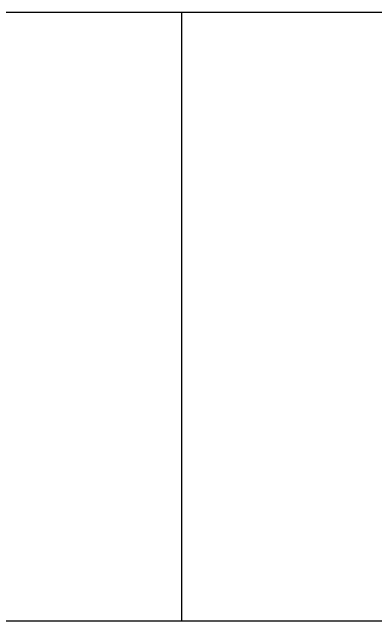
# Model space of a CAD drawing. Header units: inches. Extents: x 1631 to 16634, y 11819 to 13981.
# Drawn here: x 2856 to 3453, y 12981 to 13981 of the extents above; entities that cross this region are included whole.
import ezdxf

# ---------------------------------------------------------------- set-up
doc = ezdxf.new("R2010")
doc.units = ezdxf.units.IN
doc.header["$MEASUREMENT"] = 0
doc.layers.add('TEXT', color=7, linetype='Continuous')

msp = doc.modelspace()

# ---------------------------------------------------------------- linework, layer by layer
at = {"layer": 'TEXT'}
for p, q in [((1633.76147, 13980.7397), (3133.76147, 13980.7397)), ((3133.76147, 13980.7397), (3133.76147, 12980.7397)), ((3133.76147, 13980.7397), (4633.76147, 13980.7397)), ((3133.76147, 13980.7397), (3133.76147, 12980.7397)), ((1633.76147, 12980.7397), (3133.76147, 12980.7397)), ((3133.76147, 12980.7397), (4633.76147, 12980.7397))]:
    msp.add_line(p, q, dxfattribs=at)

doc.saveas('drawing.dxf')
